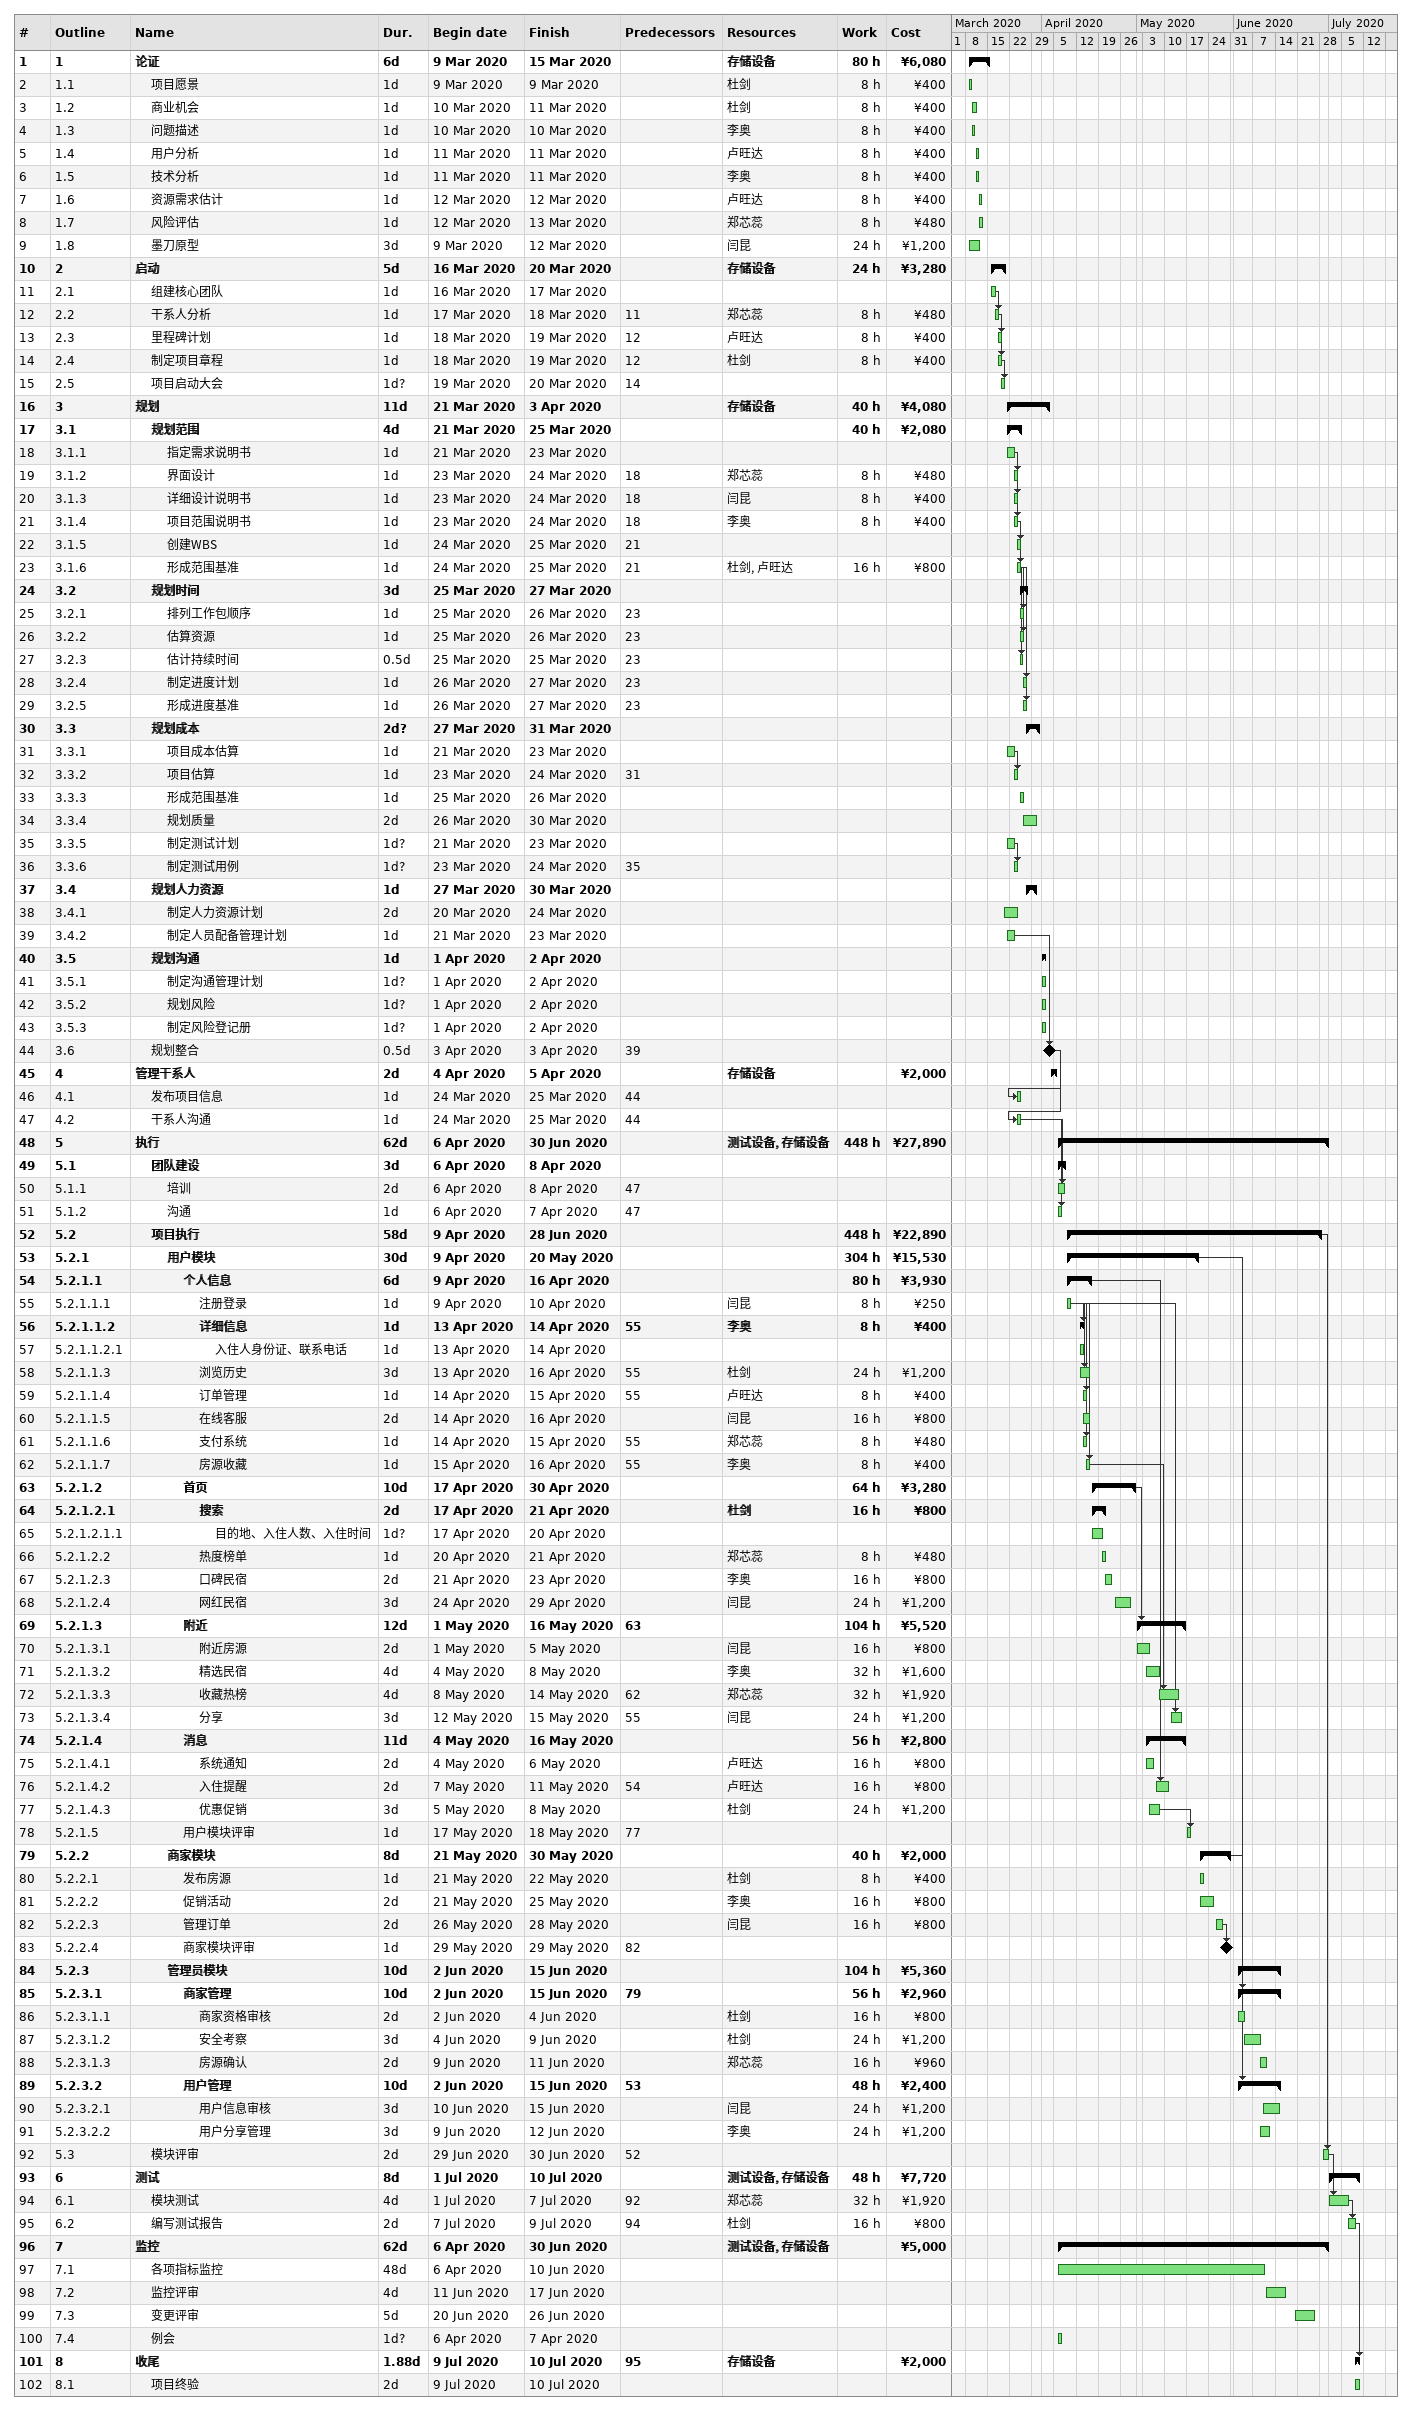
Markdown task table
| ID | WBS | Task | Duration | Start | Finish | Predecessors | Resources | Work (h) | Cost (¥) |
|---|---|---|---|---|---|---|---|---|---|
| 1 | 1 | **论证** | 6d | 2020-03-09 | 2020-03-15 |  | 存储设备 | 80 | 6080 |
| 2 | 1.1 | 项目愿景 | 1d | 2020-03-09 | 2020-03-09 |  | 杜剑 | 8 | 400 |
| 3 | 1.2 | 商业机会 | 1d | 2020-03-10 | 2020-03-11 |  | 杜剑 | 8 | 400 |
| 4 | 1.3 | 问题描述 | 1d | 2020-03-10 | 2020-03-10 |  | 李奥 | 8 | 400 |
| 5 | 1.4 | 用户分析 | 1d | 2020-03-11 | 2020-03-11 |  | 卢旺达 | 8 | 400 |
| 6 | 1.5 | 技术分析 | 1d | 2020-03-11 | 2020-03-11 |  | 李奥 | 8 | 400 |
| 7 | 1.6 | 资源需求估计 | 1d | 2020-03-12 | 2020-03-12 |  | 卢旺达 | 8 | 400 |
| 8 | 1.7 | 风险评估 | 1d | 2020-03-12 | 2020-03-13 |  | 郑芯蕊 | 8 | 480 |
| 9 | 1.8 | 墨刀原型 | 3d | 2020-03-09 | 2020-03-12 |  | 闫昆 | 24 | 1200 |
| 10 | 2 | **启动** | 5d | 2020-03-16 | 2020-03-20 |  | 存储设备 | 24 | 3280 |
| 11 | 2.1 | 组建核心团队 | 1d | 2020-03-16 | 2020-03-17 |  |  |  |  |
| 12 | 2.2 | 干系人分析 | 1d | 2020-03-17 | 2020-03-18 | 11 | 郑芯蕊 | 8 | 480 |
| 13 | 2.3 | 里程碑计划 | 1d | 2020-03-18 | 2020-03-19 | 12 | 卢旺达 | 8 | 400 |
| 14 | 2.4 | 制定项目章程 | 1d | 2020-03-18 | 2020-03-19 | 12 | 杜剑 | 8 | 400 |
| 15 | 2.5 | 项目启动大会 | 1d? | 2020-03-19 | 2020-03-20 | 14 |  |  |  |
| 16 | 3 | **规划** | 11d | 2020-03-21 | 2020-04-03 |  | 存储设备 | 40 | 4080 |
| 17 | 3.1 | **规划范围** | 4d | 2020-03-21 | 2020-03-25 |  |  | 40 | 2080 |
| 18 | 3.1.1 | 指定需求说明书 | 1d | 2020-03-21 | 2020-03-23 |  |  |  |  |
| 19 | 3.1.2 | 界面设计 | 1d | 2020-03-23 | 2020-03-24 | 18 | 郑芯蕊 | 8 | 480 |
| 20 | 3.1.3 | 详细设计说明书 | 1d | 2020-03-23 | 2020-03-24 | 18 | 闫昆 | 8 | 400 |
| 21 | 3.1.4 | 项目范围说明书 | 1d | 2020-03-23 | 2020-03-24 | 18 | 李奥 | 8 | 400 |
| 22 | 3.1.5 | 创建WBS | 1d | 2020-03-24 | 2020-03-25 | 21 |  |  |  |
| 23 | 3.1.6 | 形成范围基准 | 1d | 2020-03-24 | 2020-03-25 | 21 | 杜剑, 卢旺达 | 16 | 800 |
| 24 | 3.2 | **规划时间** | 3d | 2020-03-25 | 2020-03-27 |  |  |  |  |
| 25 | 3.2.1 | 排列工作包顺序 | 1d | 2020-03-25 | 2020-03-26 | 23 |  |  |  |
| 26 | 3.2.2 | 估算资源 | 1d | 2020-03-25 | 2020-03-26 | 23 |  |  |  |
| 27 | 3.2.3 | 估计持续时间 | 0.5d | 2020-03-25 | 2020-03-25 | 23 |  |  |  |
| 28 | 3.2.4 | 制定进度计划 | 1d | 2020-03-26 | 2020-03-27 | 23 |  |  |  |
| 29 | 3.2.5 | 形成进度基准 | 1d | 2020-03-26 | 2020-03-27 | 23 |  |  |  |
| 30 | 3.3 | **规划成本** | 2d? | 2020-03-27 | 2020-03-31 |  |  |  |  |
| 31 | 3.3.1 | 项目成本估算 | 1d | 2020-03-21 | 2020-03-23 |  |  |  |  |
| 32 | 3.3.2 | 项目估算 | 1d | 2020-03-23 | 2020-03-24 | 31 |  |  |  |
| 33 | 3.3.3 | 形成范围基准 | 1d | 2020-03-25 | 2020-03-26 |  |  |  |  |
| 34 | 3.3.4 | 规划质量 | 2d | 2020-03-26 | 2020-03-30 |  |  |  |  |
| 35 | 3.3.5 | 制定测试计划 | 1d? | 2020-03-21 | 2020-03-23 |  |  |  |  |
| 36 | 3.3.6 | 制定测试用例 | 1d? | 2020-03-23 | 2020-03-24 | 35 |  |  |  |
| 37 | 3.4 | **规划人力资源** | 1d | 2020-03-27 | 2020-03-30 |  |  |  |  |
| 38 | 3.4.1 | 制定人力资源计划 | 2d | 2020-03-20 | 2020-03-24 |  |  |  |  |
| 39 | 3.4.2 | 制定人员配备管理计划 | 1d | 2020-03-21 | 2020-03-23 |  |  |  |  |
| 40 | 3.5 | **规划沟通** | 1d | 2020-04-01 | 2020-04-02 |  |  |  |  |
| 41 | 3.5.1 | 制定沟通管理计划 | 1d? | 2020-04-01 | 2020-04-02 |  |  |  |  |
| 42 | 3.5.2 | 规划风险 | 1d? | 2020-04-01 | 2020-04-02 |  |  |  |  |
| 43 | 3.5.3 | 制定风险登记册 | 1d? | 2020-04-01 | 2020-04-02 |  |  |  |  |
| 44 | 3.6 | 规划整合 | 0.5d | 2020-04-03 | 2020-04-03 | 39 |  |  |  |
| 45 | 4 | **管理干系人** | 2d | 2020-04-04 | 2020-04-05 |  | 存储设备 |  | 2000 |
| 46 | 4.1 | 发布项目信息 | 1d | 2020-03-24 | 2020-03-25 | 44 |  |  |  |
| 47 | 4.2 | 干系人沟通 | 1d | 2020-03-24 | 2020-03-25 | 44 |  |  |  |
| 48 | 5 | **执行** | 62d | 2020-04-06 | 2020-06-30 |  | 测试设备, 存储设备 | 448 | 27890 |
| 49 | 5.1 | **团队建设** | 3d | 2020-04-06 | 2020-04-08 |  |  |  |  |
| 50 | 5.1.1 | 培训 | 2d | 2020-04-06 | 2020-04-08 | 47 |  |  |  |
| 51 | 5.1.2 | 沟通 | 1d | 2020-04-06 | 2020-04-07 | 47 |  |  |  |
| 52 | 5.2 | **项目执行** | 58d | 2020-04-09 | 2020-06-28 |  |  | 448 | 22890 |
| 53 | 5.2.1 | **用户模块** | 30d | 2020-04-09 | 2020-05-20 |  |  | 304 | 15530 |
| 54 | 5.2.1.1 | **个人信息** | 6d | 2020-04-09 | 2020-04-16 |  |  | 80 | 3930 |
| 55 | 5.2.1.1.1 | 注册登录 | 1d | 2020-04-09 | 2020-04-10 |  | 闫昆 | 8 | 250 |
| 56 | 5.2.1.1.2 | **详细信息** | 1d | 2020-04-13 | 2020-04-14 | 55 | 李奥 | 8 | 400 |
| 57 | 5.2.1.1.2.1 | 入住人身份证、联系电话 | 1d | 2020-04-13 | 2020-04-14 |  |  |  |  |
| 58 | 5.2.1.1.3 | 浏览历史 | 3d | 2020-04-13 | 2020-04-16 | 55 | 杜剑 | 24 | 1200 |
| 59 | 5.2.1.1.4 | 订单管理 | 1d | 2020-04-14 | 2020-04-15 | 55 | 卢旺达 | 8 | 400 |
| 60 | 5.2.1.1.5 | 在线客服 | 2d | 2020-04-14 | 2020-04-16 |  | 闫昆 | 16 | 800 |
| 61 | 5.2.1.1.6 | 支付系统 | 1d | 2020-04-14 | 2020-04-15 | 55 | 郑芯蕊 | 8 | 480 |
| 62 | 5.2.1.1.7 | 房源收藏 | 1d | 2020-04-15 | 2020-04-16 | 55 | 李奥 | 8 | 400 |
| 63 | 5.2.1.2 | **首页** | 10d | 2020-04-17 | 2020-04-30 |  |  | 64 | 3280 |
| 64 | 5.2.1.2.1 | **搜索** | 2d | 2020-04-17 | 2020-04-21 |  | 杜剑 | 16 | 800 |
| 65 | 5.2.1.2.1.1 | 目的地、入住人数、入住时间 | 1d? | 2020-04-17 | 2020-04-20 |  |  |  |  |
| 66 | 5.2.1.2.2 | 热度榜单 | 1d | 2020-04-20 | 2020-04-21 |  | 郑芯蕊 | 8 | 480 |
| 67 | 5.2.1.2.3 | 口碑民宿 | 2d | 2020-04-21 | 2020-04-23 |  | 李奥 | 16 | 800 |
| 68 | 5.2.1.2.4 | 网红民宿 | 3d | 2020-04-24 | 2020-04-29 |  | 闫昆 | 24 | 1200 |
| 69 | 5.2.1.3 | **附近** | 12d | 2020-05-01 | 2020-05-16 | 63 |  | 104 | 5520 |
| 70 | 5.2.1.3.1 | 附近房源 | 2d | 2020-05-01 | 2020-05-05 |  | 闫昆 | 16 | 800 |
| 71 | 5.2.1.3.2 | 精选民宿 | 4d | 2020-05-04 | 2020-05-08 |  | 李奥 | 32 | 1600 |
| 72 | 5.2.1.3.3 | 收藏热榜 | 4d | 2020-05-08 | 2020-05-14 | 62 | 郑芯蕊 | 32 | 1920 |
| 73 | 5.2.1.3.4 | 分享 | 3d | 2020-05-12 | 2020-05-15 | 55 | 闫昆 | 24 | 1200 |
| 74 | 5.2.1.4 | **消息** | 11d | 2020-05-04 | 2020-05-16 |  |  | 56 | 2800 |
| 75 | 5.2.1.4.1 | 系统通知 | 2d | 2020-05-04 | 2020-05-06 |  | 卢旺达 | 16 | 800 |
| 76 | 5.2.1.4.2 | 入住提醒 | 2d | 2020-05-07 | 2020-05-11 | 54 | 卢旺达 | 16 | 800 |
| 77 | 5.2.1.4.3 | 优惠促销 | 3d | 2020-05-05 | 2020-05-08 |  | 杜剑 | 24 | 1200 |
| 78 | 5.2.1.5 | 用户模块评审 | 1d | 2020-05-17 | 2020-05-18 | 77 |  |  |  |
| 79 | 5.2.2 | **商家模块** | 8d | 2020-05-21 | 2020-05-30 |  |  | 40 | 2000 |
| 80 | 5.2.2.1 | 发布房源 | 1d | 2020-05-21 | 2020-05-22 |  | 杜剑 | 8 | 400 |
| 81 | 5.2.2.2 | 促销活动 | 2d | 2020-05-21 | 2020-05-25 |  | 李奥 | 16 | 800 |
| 82 | 5.2.2.3 | 管理订单 | 2d | 2020-05-26 | 2020-05-28 |  | 闫昆 | 16 | 800 |
| 83 | 5.2.2.4 | 商家模块评审 | 1d | 2020-05-29 | 2020-05-29 | 82 |  |  |  |
| 84 | 5.2.3 | **管理员模块** | 10d | 2020-06-02 | 2020-06-15 |  |  | 104 | 5360 |
| 85 | 5.2.3.1 | **商家管理** | 10d | 2020-06-02 | 2020-06-15 | 79 |  | 56 | 2960 |
| 86 | 5.2.3.1.1 | 商家资格审核 | 2d | 2020-06-02 | 2020-06-04 |  | 杜剑 | 16 | 800 |
| 87 | 5.2.3.1.2 | 安全考察 | 3d | 2020-06-04 | 2020-06-09 |  | 杜剑 | 24 | 1200 |
| 88 | 5.2.3.1.3 | 房源确认 | 2d | 2020-06-09 | 2020-06-11 |  | 郑芯蕊 | 16 | 960 |
| 89 | 5.2.3.2 | **用户管理** | 10d | 2020-06-02 | 2020-06-15 | 53 |  | 48 | 2400 |
| 90 | 5.2.3.2.1 | 用户信息审核 | 3d | 2020-06-10 | 2020-06-15 |  | 闫昆 | 24 | 1200 |
| 91 | 5.2.3.2.2 | 用户分享管理 | 3d | 2020-06-09 | 2020-06-12 |  | 李奥 | 24 | 1200 |
| 92 | 5.3 | 模块评审 | 2d | 2020-06-29 | 2020-06-30 | 52 |  |  |  |
| 93 | 6 | **测试** | 8d | 2020-07-01 | 2020-07-10 |  | 测试设备, 存储设备 | 48 | 7720 |
| 94 | 6.1 | 模块测试 | 4d | 2020-07-01 | 2020-07-07 | 92 | 郑芯蕊 | 32 | 1920 |
| 95 | 6.2 | 编写测试报告 | 2d | 2020-07-07 | 2020-07-09 | 94 | 杜剑 | 16 | 800 |
| 96 | 7 | **监控** | 62d | 2020-04-06 | 2020-06-30 |  | 测试设备, 存储设备 |  | 5000 |
| 97 | 7.1 | 各项指标监控 | 48d | 2020-04-06 | 2020-06-10 |  |  |  |  |
| 98 | 7.2 | 监控评审 | 4d | 2020-06-11 | 2020-06-17 |  |  |  |  |
| 99 | 7.3 | 变更评审 | 5d | 2020-06-20 | 2020-06-26 |  |  |  |  |
| 100 | 7.4 | 例会 | 1d? | 2020-04-06 | 2020-04-07 |  |  |  |  |
| 101 | 8 | **收尾** | 1.88d | 2020-07-09 | 2020-07-10 | 95 | 存储设备 |  | 2000 |
| 102 | 8.1 | 项目终验 | 2d | 2020-07-09 | 2020-07-10 |  |  |  |  |
